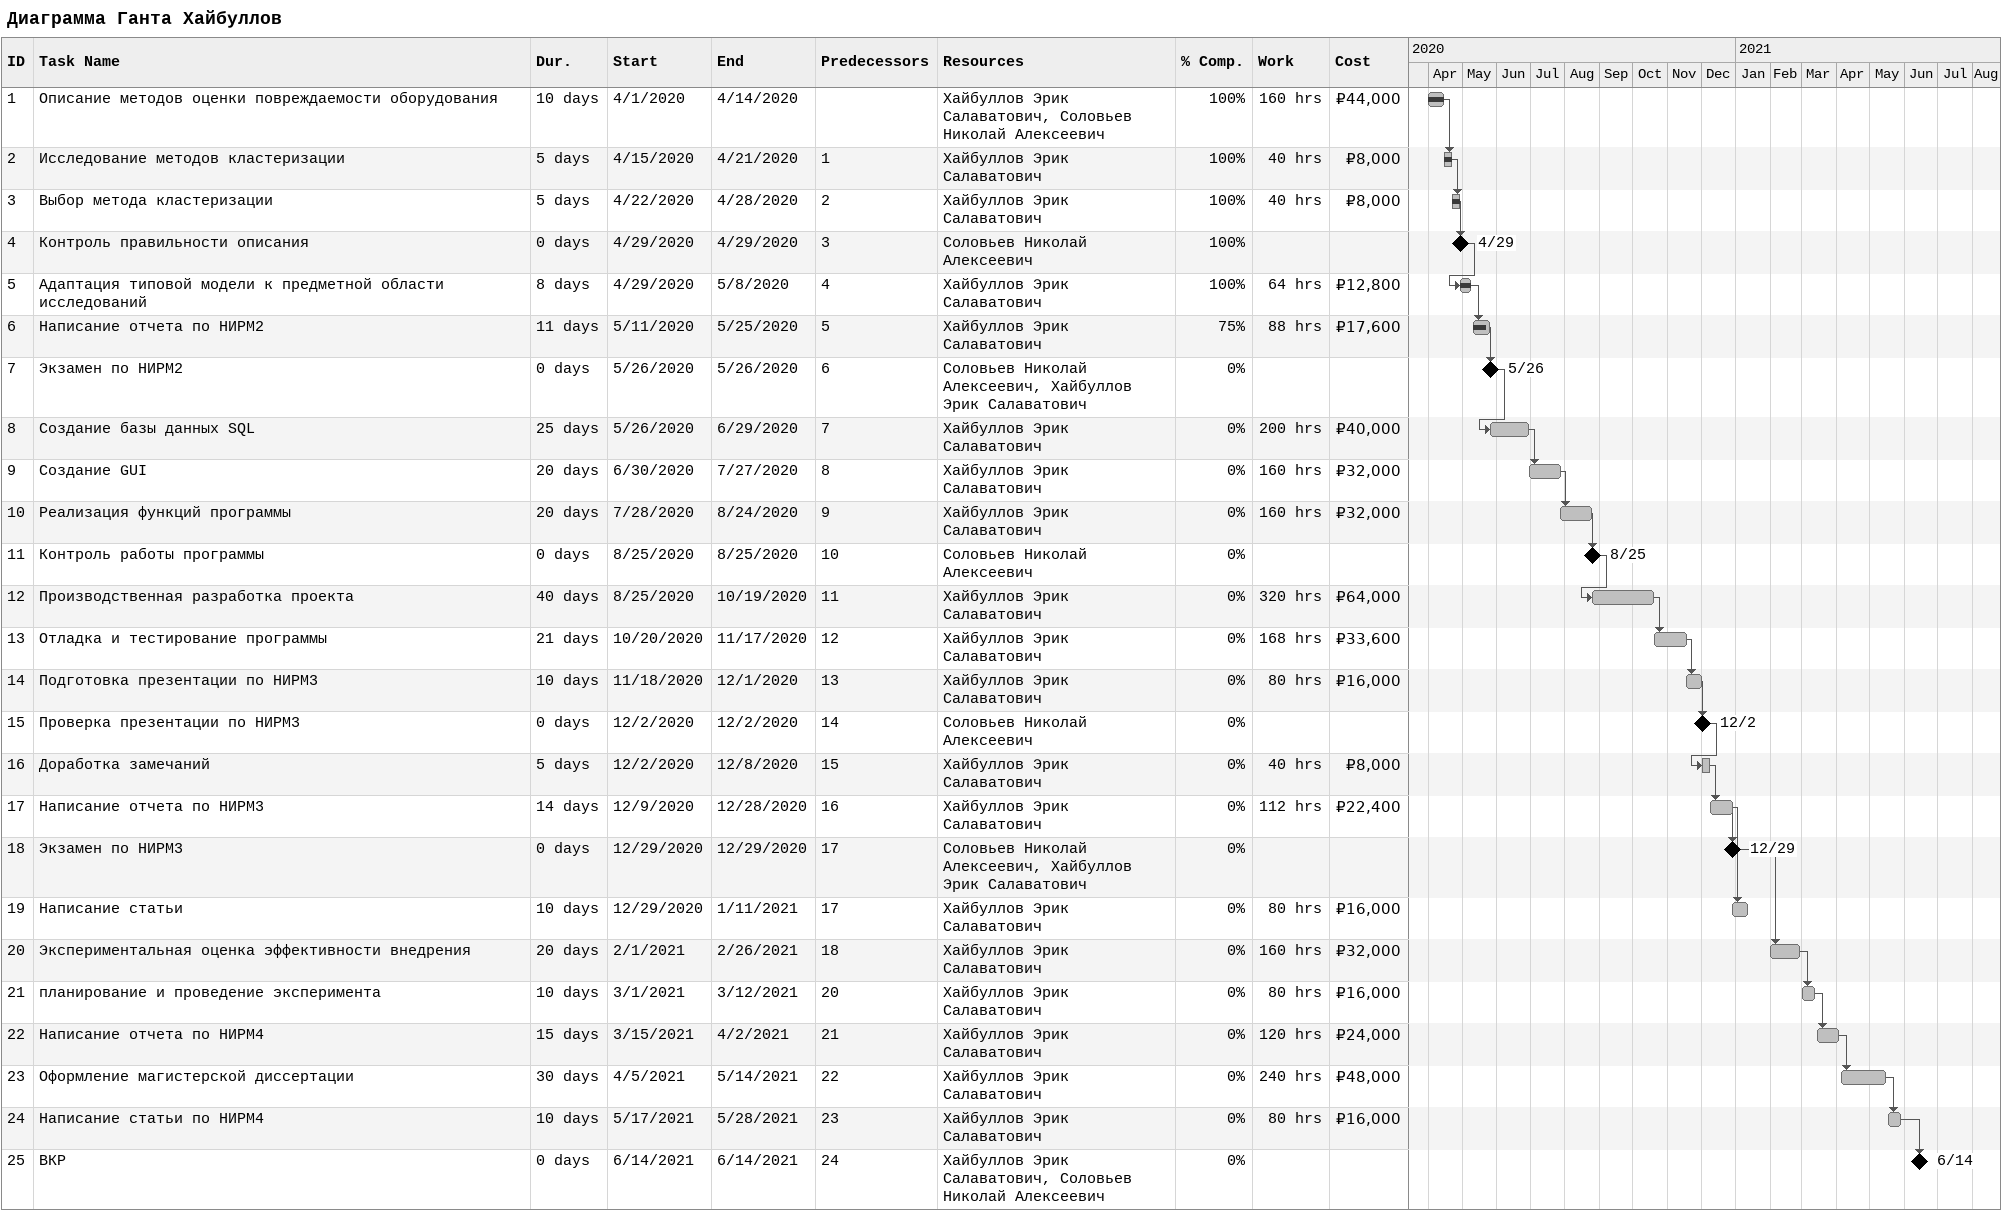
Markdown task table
Диаграмма Ганта Хайбуллов

| ID | Task | Duration | Start | Finish | Predecessors | Resources | % complete | Work (h) | Cost (₽) |
|---|---|---|---|---|---|---|---|---|---|
| 1 | Описание методов оценки повреждаемости оборудования | 10d | 2020-04-01 | 2020-04-14 |  | Хайбуллов Эрик Салаватович, Соловьев Николай Алексеевич | 100 | 160 | 44000 |
| 2 | Исследование методов кластеризации | 5d | 2020-04-15 | 2020-04-21 | 1 | Хайбуллов Эрик Салаватович | 100 | 40 | 8000 |
| 3 | Выбор метода кластеризации | 5d | 2020-04-22 | 2020-04-28 | 2 | Хайбуллов Эрик Салаватович | 100 | 40 | 8000 |
| 4 | Контроль правильности описания | 0d | 2020-04-29 | 2020-04-29 | 3 | Соловьев Николай Алексеевич | 100 |  |  |
| 5 | Адаптация типовой модели к предметной области исследований | 8d | 2020-04-29 | 2020-05-08 | 4 | Хайбуллов Эрик Салаватович | 100 | 64 | 12800 |
| 6 | Написание отчета по НИРМ2 | 11d | 2020-05-11 | 2020-05-25 | 5 | Хайбуллов Эрик Салаватович | 75 | 88 | 17600 |
| 7 | Экзамен по НИРМ2 | 0d | 2020-05-26 | 2020-05-26 | 6 | Соловьев Николай Алексеевич, Хайбуллов Эрик Салаватович | 0 |  |  |
| 8 | Создание базы данных SQL | 25d | 2020-05-26 | 2020-06-29 | 7 | Хайбуллов Эрик Салаватович | 0 | 200 | 40000 |
| 9 | Создание GUI | 20d | 2020-06-30 | 2020-07-27 | 8 | Хайбуллов Эрик Салаватович | 0 | 160 | 32000 |
| 10 | Реализация функций программы | 20d | 2020-07-28 | 2020-08-24 | 9 | Хайбуллов Эрик Салаватович | 0 | 160 | 32000 |
| 11 | Контроль работы программы | 0d | 2020-08-25 | 2020-08-25 | 10 | Соловьев Николай Алексеевич | 0 |  |  |
| 12 | Производственная разработка проекта | 40d | 2020-08-25 | 2020-10-19 | 11 | Хайбуллов Эрик Салаватович | 0 | 320 | 64000 |
| 13 | Отладка и тестирование программы | 21d | 2020-10-20 | 2020-11-17 | 12 | Хайбуллов Эрик Салаватович | 0 | 168 | 33600 |
| 14 | Подготовка презентации по НИРМ3 | 10d | 2020-11-18 | 2020-12-01 | 13 | Хайбуллов Эрик Салаватович | 0 | 80 | 16000 |
| 15 | Проверка презентации по НИРМ3 | 0d | 2020-12-02 | 2020-12-02 | 14 | Соловьев Николай Алексеевич | 0 |  |  |
| 16 | Доработка замечаний | 5d | 2020-12-02 | 2020-12-08 | 15 | Хайбуллов Эрик Салаватович | 0 | 40 | 8000 |
| 17 | Написание отчета по НИРМ3 | 14d | 2020-12-09 | 2020-12-28 | 16 | Хайбуллов Эрик Салаватович | 0 | 112 | 22400 |
| 18 | Экзамен по НИРМ3 | 0d | 2020-12-29 | 2020-12-29 | 17 | Соловьев Николай Алексеевич, Хайбуллов Эрик Салаватович | 0 |  |  |
| 19 | Написание статьи | 10d | 2020-12-29 | 2021-01-11 | 17 | Хайбуллов Эрик Салаватович | 0 | 80 | 16000 |
| 20 | Экспериментальная оценка эффективности внедрения | 20d | 2021-02-01 | 2021-02-26 | 18 | Хайбуллов Эрик Салаватович | 0 | 160 | 32000 |
| 21 | планирование и проведение эксперимента | 10d | 2021-03-01 | 2021-03-12 | 20 | Хайбуллов Эрик Салаватович | 0 | 80 | 16000 |
| 22 | Написание отчета по НИРМ4 | 15d | 2021-03-15 | 2021-04-02 | 21 | Хайбуллов Эрик Салаватович | 0 | 120 | 24000 |
| 23 | Оформление магистерской диссертации | 30d | 2021-04-05 | 2021-05-14 | 22 | Хайбуллов Эрик Салаватович | 0 | 240 | 48000 |
| 24 | Написание статьи по НИРМ4 | 10d | 2021-05-17 | 2021-05-28 | 23 | Хайбуллов Эрик Салаватович | 0 | 80 | 16000 |
| 25 | ВКР | 0d | 2021-06-14 | 2021-06-14 | 24 | Хайбуллов Эрик Салаватович, Соловьев Николай Алексеевич | 0 |  |  |
